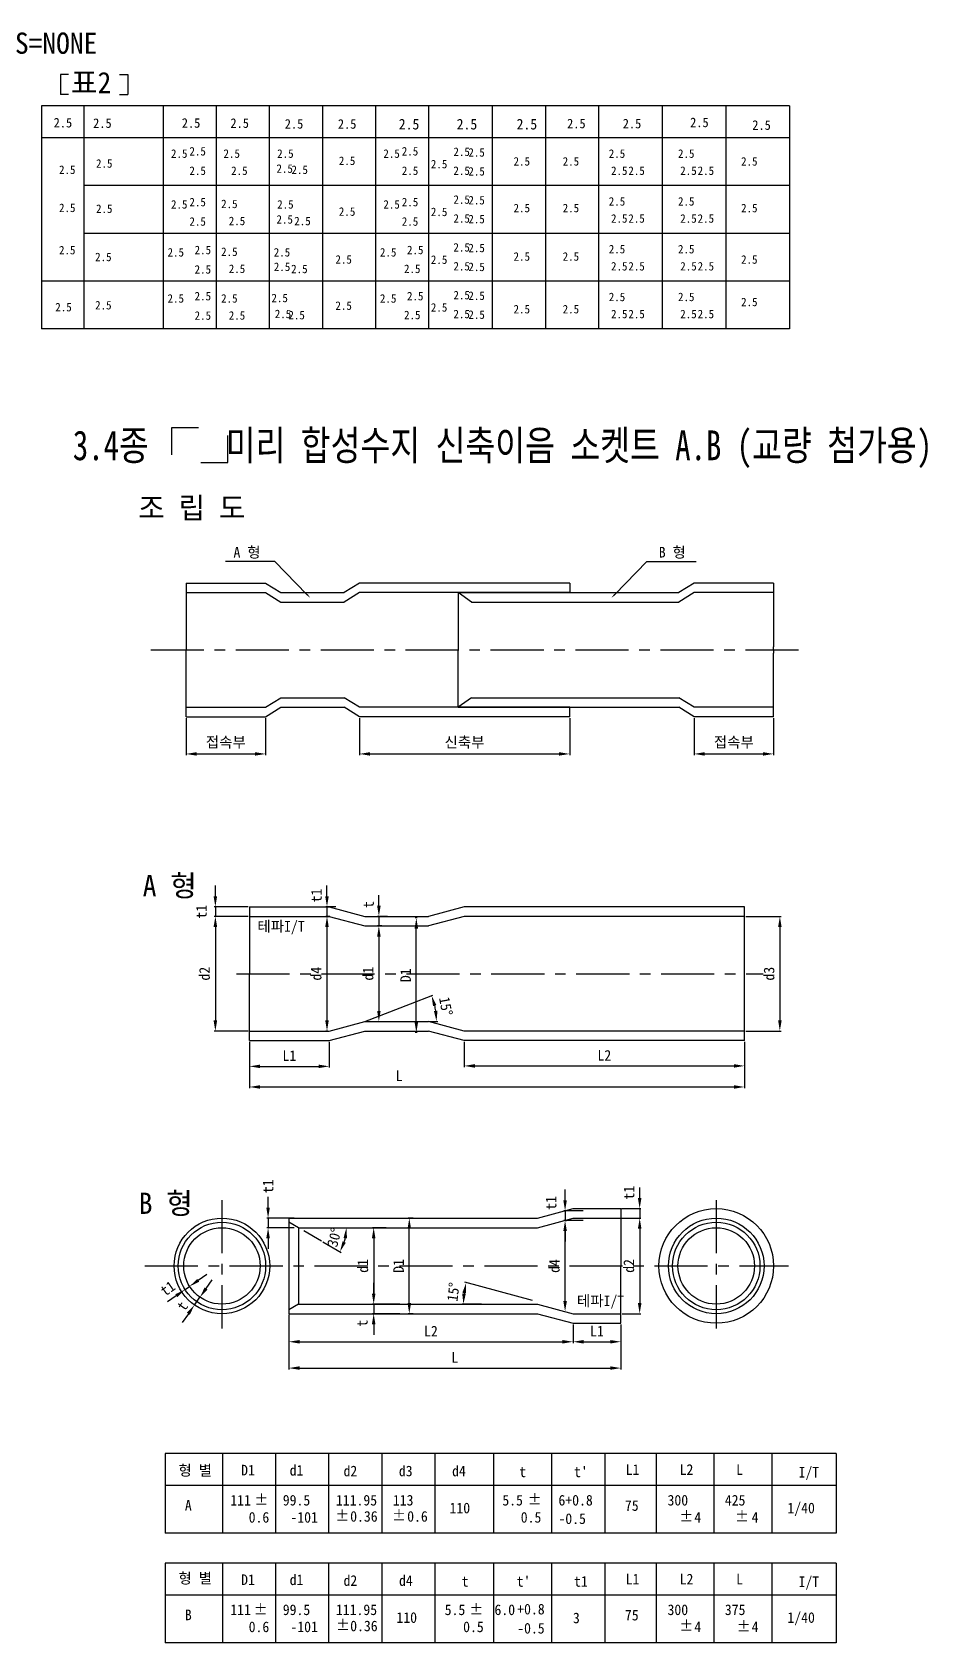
# Model space of a CAD drawing. Extents: x -1373 to 1338, y -24 to 500.
# Drawn here: x 315.4 to 526.2, y 112.4 to 491.7 of the extents above; entities that cross this region are included whole.
import ezdxf

# ---------------------------------------------------------------- set-up
doc = ezdxf.new("R2010")
doc.units = 0
doc.header["$LTSCALE"] = 10
doc.linetypes.add('A-CENTR01', pattern=[2, 1.25, -0.25, 0.25, -0.25])
for name, color, linetype in [('TN-CNTL', 1, 'A-CENTR01'), ('TN-DIML', 1, 'Continuous'), ('TN-DIMS', 1, 'Continuous'), ('TN-LEAL', 1, 'Continuous'), ('TN-LEAT', 3, 'Continuous'), ('TN-LINE', 7, 'Continuous'), ('TN-TABL-LIN1', 4, 'Continuous'), ('TN-TABL-LIN2', 1, 'Continuous'), ('TN-TABL-TEX1', 6, 'Continuous'), ('TN-TABL-TEX2', 3, 'Continuous'), ('TN-TEX1', 6, 'Continuous'), ('TN-TEXT', 3, 'Continuous')]:
    doc.layers.add(name, color=color, linetype=linetype)
doc.styles.add('D', font='GulimChe.ttf')
doc.dimstyles.new('D', dxfattribs={"dimtxt": 2.5, "dimasz": 2.5, "dimexe": 1.25, "dimexo": 2, "dimgap": 1, "dimtad": 1, "dimdec": 0, "dimtxsty": 'D', "dimcen": 2.5, "dimclrd": 9, "dimclre": 9, "dimclrt": 9, "dimadec": 0, "dimazin": 0, "dimtfac": 1, "dimtdec": 0, "dimtmove": 0, "dimatfit": 3, "dimfxl": 0, "dimarcsym": 0})

# ---------------------------------------------------------------- blocks, each defined once
blk = doc.blocks.new('*D18')
at = {"layer": 'DEFPOINTS', "color": 0}
for p in [(351.58, 330.48), (370.33, 330.48), (370.33, 321.75)]:
    blk.add_point(p, dxfattribs=at)
at = {"layer": 'TN-DIMS', "lineweight": -2}
for p, q in [((351.58, 330.18), (351.58, 321.45)), ((370.33, 330.18), (370.33, 321.45)), ((354.08, 321.75), (367.83, 321.75))]:
    blk.add_line(p, q, dxfattribs=at)
at = {"layer": 'TN-DIMS'}
for points in [[(354.08, 322.17), (354.08, 321.34), (351.58, 321.75)], [(367.83, 322.17), (367.83, 321.34), (370.33, 321.75)]]:
    blk.add_solid(points, dxfattribs=at)
at = {"layer": 'TN-DIMS', "color": 3, "insert": (360.95, 324.4), "char_height": 2.5, "attachment_point": 5, "style": 'D'}
blk.add_mtext('접속부 ', dxfattribs=at)
blk = doc.blocks.new('*D19')
at = {"layer": 'DEFPOINTS', "color": 0}
for p in [(392.4, 330.48), (441.9, 330.48), (441.9, 321.75)]:
    blk.add_point(p, dxfattribs=at)
at = {"layer": 'TN-DIMS', "lineweight": -2}
for p, q in [((392.4, 330.18), (392.4, 321.45)), ((441.9, 330.18), (441.9, 321.45)), ((394.9, 321.75), (439.4, 321.75))]:
    blk.add_line(p, q, dxfattribs=at)
at = {"layer": 'TN-DIMS'}
for points in [[(394.9, 322.17), (394.9, 321.34), (392.4, 321.75)], [(439.4, 322.17), (439.4, 321.34), (441.9, 321.75)]]:
    blk.add_solid(points, dxfattribs=at)
at = {"layer": 'TN-DIMS', "color": 3, "insert": (417.15, 324.39), "char_height": 2.5, "attachment_point": 5, "style": 'D'}
blk.add_mtext('신축부', dxfattribs=at)
blk = doc.blocks.new('*D20')
at = {"layer": 'DEFPOINTS', "color": 0}
for p in [(471.2, 330.48), (489.9, 330.48), (489.9, 321.75)]:
    blk.add_point(p, dxfattribs=at)
at = {"layer": 'TN-DIMS', "lineweight": -2}
for p, q in [((471.2, 330.18), (471.2, 321.45)), ((489.9, 330.18), (489.9, 321.45)), ((473.7, 321.75), (487.4, 321.75))]:
    blk.add_line(p, q, dxfattribs=at)
at = {"layer": 'TN-DIMS'}
for points in [[(473.7, 322.17), (473.7, 321.34), (471.2, 321.75)], [(487.4, 322.17), (487.4, 321.34), (489.9, 321.75)]]:
    blk.add_solid(points, dxfattribs=at)
at = {"layer": 'TN-DIMS', "color": 3, "insert": (480.55, 324.4), "char_height": 2.5, "attachment_point": 5, "style": 'D'}
blk.add_mtext('접속부 ', dxfattribs=at)
blk = doc.blocks.new('*D21')
at = {"layer": 'DEFPOINTS', "color": 0}
for p in [(366.53, 285.75), (358.49, 283.5), (366.53, 283.5)]:
    blk.add_point(p, dxfattribs=at)
at = {"layer": 'TN-DIMS', "lineweight": -2}
for p, q in [((358.49, 288.25), (358.49, 290.75)), ((366.23, 285.75), (358.19, 285.75)), ((358.49, 285.75), (358.49, 283.5)), ((366.23, 283.5), (358.19, 283.5)), ((358.49, 281), (358.49, 278.5))]:
    blk.add_line(p, q, dxfattribs=at)
at = {"layer": 'TN-DIMS'}
for points in [[(358.07, 288.25), (358.91, 288.25), (358.49, 285.75)], [(358.07, 281), (358.91, 281), (358.49, 283.5)]]:
    blk.add_solid(points, dxfattribs=at)
at = {"layer": 'TN-DIMS', "color": 3, "insert": (355.21, 284.59), "char_height": 2.5, "attachment_point": 5, "rotation": 90, "style": 'D'}
blk.add_mtext('t1', dxfattribs=at)
blk = doc.blocks.new('*D22')
at = {"layer": 'DEFPOINTS', "color": 0}
for p in [(366.53, 283.5), (358.49, 256.5), (366.53, 256.5)]:
    blk.add_point(p, dxfattribs=at)
at = {"layer": 'TN-DIMS', "lineweight": -2}
for p, q in [((366.23, 283.5), (358.19, 283.5)), ((358.49, 281), (358.49, 259)), ((366.23, 256.5), (358.19, 256.5))]:
    blk.add_line(p, q, dxfattribs=at)
at = {"layer": 'TN-DIMS'}
for points in [[(358.07, 281), (358.91, 281), (358.49, 283.5)], [(358.07, 259), (358.91, 259), (358.49, 256.5)]]:
    blk.add_solid(points, dxfattribs=at)
at = {"layer": 'TN-DIMS', "color": 3, "insert": (355.96, 270), "char_height": 2.5, "attachment_point": 5, "rotation": 90, "style": 'D'}
blk.add_mtext('d2', dxfattribs=at)
blk = doc.blocks.new('*D23')
at = {"layer": 'DEFPOINTS', "color": 0}
for p in [(385.28, 283.5), (384.77, 256.5), (385.28, 256.5)]:
    blk.add_point(p, dxfattribs=at)
at = {"layer": 'TN-DIMS', "lineweight": -2}
for p, q in [((384.98, 283.5), (384.47, 283.5)), ((384.77, 281), (384.77, 259)), ((384.98, 256.5), (384.47, 256.5))]:
    blk.add_line(p, q, dxfattribs=at)
at = {"layer": 'TN-DIMS'}
for points in [[(384.35, 281), (385.18, 281), (384.77, 283.5)], [(384.35, 259), (385.18, 259), (384.77, 256.5)]]:
    blk.add_solid(points, dxfattribs=at)
at = {"layer": 'TN-DIMS', "color": 3, "insert": (382.23, 270), "char_height": 2.5, "attachment_point": 5, "rotation": 90, "style": 'D'}
blk.add_mtext('d4', dxfattribs=at)
blk = doc.blocks.new('*D24')
at = {"layer": 'DEFPOINTS', "color": 0}
for p in [(387.13, 285.75), (384.77, 283.5), (385.72, 283.5)]:
    blk.add_point(p, dxfattribs=at)
at = {"layer": 'TN-DIMS', "lineweight": -2}
for p, q in [((384.77, 288.25), (384.77, 290.75)), ((386.83, 285.75), (384.47, 285.75)), ((384.77, 285.75), (384.77, 283.5)), ((385.42, 283.5), (384.47, 283.5)), ((384.77, 281), (384.77, 278.5))]:
    blk.add_line(p, q, dxfattribs=at)
at = {"layer": 'TN-DIMS'}
for points in [[(384.35, 288.25), (385.18, 288.25), (384.77, 285.75)], [(384.35, 281), (385.18, 281), (384.77, 283.5)]]:
    blk.add_solid(points, dxfattribs=at)
at = {"layer": 'TN-DIMS', "color": 3, "insert": (382.29, 288.41), "char_height": 2.5, "attachment_point": 5, "rotation": 90, "style": 'D'}
blk.add_mtext('t1', dxfattribs=at)
blk = doc.blocks.new('*D25')
at = {"layer": 'DEFPOINTS', "color": 0}
for p in [(366.53, 254.25), (385.28, 254.25), (385.28, 248.18)]:
    blk.add_point(p, dxfattribs=at)
at = {"layer": 'TN-DIMS', "lineweight": -2}
for p, q in [((366.53, 253.95), (366.53, 247.88)), ((385.28, 253.95), (385.28, 247.88)), ((369.03, 248.18), (382.78, 248.18))]:
    blk.add_line(p, q, dxfattribs=at)
at = {"layer": 'TN-DIMS'}
for points in [[(369.03, 248.6), (369.03, 247.76), (366.53, 248.18)], [(382.78, 248.6), (382.78, 247.76), (385.28, 248.18)]]:
    blk.add_solid(points, dxfattribs=at)
at = {"layer": 'TN-DIMS', "color": 3, "insert": (375.91, 250.71), "char_height": 2.5, "attachment_point": 5, "style": 'D'}
blk.add_mtext('L1', dxfattribs=at)
blk = doc.blocks.new('*D26')
at = {"layer": 'DEFPOINTS', "color": 0}
for p in [(396.98, 281.25), (397.94, 281.25), (399.34, 283.5)]:
    blk.add_point(p, dxfattribs=at)
at = {"layer": 'TN-DIMS', "lineweight": -2}
for p, q in [((396.98, 286), (396.98, 288.5)), ((399.04, 283.5), (396.68, 283.5)), ((397.64, 281.25), (396.68, 281.25)), ((396.98, 283.5), (396.98, 281.25)), ((396.98, 278.75), (396.98, 276.25))]:
    blk.add_line(p, q, dxfattribs=at)
at = {"layer": 'TN-DIMS'}
for points in [[(396.57, 286), (397.4, 286), (396.98, 283.5)], [(396.57, 278.75), (397.4, 278.75), (396.98, 281.25)]]:
    blk.add_solid(points, dxfattribs=at)
at = {"layer": 'TN-DIMS', "color": 3, "insert": (394.55, 286.29), "char_height": 2.5, "attachment_point": 5, "rotation": 90, "style": 'D'}
blk.add_mtext('t', dxfattribs=at)
blk = doc.blocks.new('*D27')
at = {"layer": 'DEFPOINTS', "color": 0}
for p in [(396.98, 281.25), (396.98, 258.75), (396.98, 258.75)]:
    blk.add_point(p, dxfattribs=at)
at = {"layer": 'TN-DIMS', "lineweight": -2}
blk.add_line((396.98, 278.75), (396.98, 261.25), dxfattribs=at)
at = {"layer": 'TN-DIMS'}
for points in [[(396.57, 278.75), (397.4, 278.75), (396.98, 281.25)], [(396.57, 261.25), (397.4, 261.25), (396.98, 258.75)]]:
    blk.add_solid(points, dxfattribs=at)
at = {"layer": 'TN-DIMS', "color": 3, "insert": (394.45, 270), "char_height": 2.5, "attachment_point": 5, "rotation": 90, "style": 'D'}
blk.add_mtext('d1', dxfattribs=at)
blk = doc.blocks.new('*D28')
at = {"layer": 'DEFPOINTS', "color": 0}
for p in [(405.8, 283.13), (406.3, 283.13), (406.3, 256.13)]:
    blk.add_point(p, dxfattribs=at)
at = {"layer": 'TN-DIMS', "lineweight": -2}
for p, q in [((406, 283.13), (405.5, 283.13)), ((405.8, 258.63), (405.8, 280.63)), ((406, 256.13), (405.5, 256.13))]:
    blk.add_line(p, q, dxfattribs=at)
at = {"layer": 'TN-DIMS'}
for points in [[(405.38, 280.63), (406.22, 280.63), (405.8, 283.13)], [(405.38, 258.63), (406.22, 258.63), (405.8, 256.13)]]:
    blk.add_solid(points, dxfattribs=at)
at = {"layer": 'TN-DIMS', "color": 3, "insert": (403.27, 269.63), "char_height": 2.5, "attachment_point": 5, "rotation": 90, "style": 'D'}
blk.add_mtext('D1', dxfattribs=at)
blk = doc.blocks.new('*D29')
at = {"layer": 'DEFPOINTS', "color": 0}
for p in [(483.06, 283.5), (483.06, 256.5), (491.38, 256.5)]:
    blk.add_point(p, dxfattribs=at)
at = {"layer": 'TN-DIMS', "lineweight": -2}
for p, q in [((483.36, 283.5), (491.68, 283.5)), ((491.38, 281), (491.38, 259)), ((483.36, 256.5), (491.68, 256.5))]:
    blk.add_line(p, q, dxfattribs=at)
at = {"layer": 'TN-DIMS'}
for points in [[(490.97, 281), (491.8, 281), (491.38, 283.5)], [(490.97, 259), (491.8, 259), (491.38, 256.5)]]:
    blk.add_solid(points, dxfattribs=at)
at = {"layer": 'TN-DIMS', "color": 3, "insert": (488.85, 270), "char_height": 2.5, "attachment_point": 5, "rotation": 90, "style": 'D'}
blk.add_mtext('d3', dxfattribs=at)
blk = doc.blocks.new('*D30')
at = {"layer": 'DEFPOINTS', "color": 0}
for p in [(417.08, 254.25), (483.06, 254.25), (483.06, 248.28)]:
    blk.add_point(p, dxfattribs=at)
at = {"layer": 'TN-DIMS', "lineweight": -2}
for p, q in [((417.08, 253.95), (417.08, 247.98)), ((483.06, 253.95), (483.06, 247.98)), ((419.58, 248.28), (480.56, 248.28))]:
    blk.add_line(p, q, dxfattribs=at)
at = {"layer": 'TN-DIMS'}
for points in [[(419.58, 248.7), (419.58, 247.87), (417.08, 248.28)], [(480.56, 248.7), (480.56, 247.87), (483.06, 248.28)]]:
    blk.add_solid(points, dxfattribs=at)
at = {"layer": 'TN-DIMS', "color": 3, "insert": (450.07, 250.78), "char_height": 2.5, "attachment_point": 5, "style": 'D'}
blk.add_mtext('L2', dxfattribs=at)
blk = doc.blocks.new('*D31')
at = {"layer": 'DEFPOINTS', "color": 0}
for p in [(366.53, 254.25), (483.06, 254.25), (483.06, 243.32)]:
    blk.add_point(p, dxfattribs=at)
at = {"layer": 'TN-DIMS', "lineweight": -2}
for p, q in [((366.53, 253.95), (366.53, 243.02)), ((483.06, 253.95), (483.06, 243.02)), ((369.03, 243.32), (480.56, 243.32))]:
    blk.add_line(p, q, dxfattribs=at)
at = {"layer": 'TN-DIMS'}
for points in [[(369.03, 243.74), (369.03, 242.91), (366.53, 243.32)], [(480.56, 243.74), (480.56, 242.91), (483.06, 243.32)]]:
    blk.add_solid(points, dxfattribs=at)
at = {"layer": 'TN-DIMS', "color": 3, "insert": (401.75, 245.98), "char_height": 2.5, "attachment_point": 5, "style": 'D'}
blk.add_mtext('L', dxfattribs=at)
blk = doc.blocks.new('*D32')
at = {"layer": 'DEFPOINTS', "color": 0}
for p in [(417.17, 195.58), (421.46, 192.18), (433.4, 193), (436.46, 192.18), (444.86, 189.93)]:
    blk.add_point(p, dxfattribs=at)
at = {"layer": 'TN-DIMS', "lineweight": -2}
for p, q in [((433.11, 193.08), (417.25, 197.33)), ((421.16, 192.18), (416.57, 192.18))]:
    blk.add_line(p, q, dxfattribs=at)
blk.add_arc((436.46, 192.18), 19.59, 172.3168, 172.6832, dxfattribs=at)
at = {"layer": 'TN-DIMS'}
for points in [[(416.64, 194.88), (417.45, 194.72), (417.54, 197.25)], [(417.45, 194.65), (416.61, 194.7), (416.87, 192.18)]]:
    blk.add_solid(points, dxfattribs=at)
at = {"layer": 'TN-DIMS', "color": 3, "insert": (414.53, 195.07), "char_height": 2.5, "attachment_point": 5, "rotation": 82.5, "style": 'D'}
blk.add_mtext('15%%D', dxfattribs=at)
blk = doc.blocks.new('*D33')
at = {"layer": 'DEFPOINTS', "color": 0}
for p in [(377.36, 212.43), (370.9, 210.18), (377.36, 210.18)]:
    blk.add_point(p, dxfattribs=at)
at = {"layer": 'TN-DIMS', "lineweight": -2}
for p, q in [((370.9, 214.93), (370.9, 217.43)), ((377.06, 212.43), (370.6, 212.43)), ((370.9, 212.43), (370.9, 210.18)), ((377.06, 210.18), (370.6, 210.18)), ((370.9, 207.68), (370.9, 205.18))]:
    blk.add_line(p, q, dxfattribs=at)
at = {"layer": 'TN-DIMS'}
for points in [[(370.48, 214.93), (371.31, 214.93), (370.9, 212.43)], [(370.48, 207.68), (371.31, 207.68), (370.9, 210.18)]]:
    blk.add_solid(points, dxfattribs=at)
at = {"layer": 'TN-DIMS', "color": 3, "insert": (370.9, 219.93), "char_height": 2.5, "attachment_point": 5, "rotation": 90, "style": 'D'}
blk.add_mtext('t1', dxfattribs=at)
blk = doc.blocks.new('*D34')
at = {"layer": 'DEFPOINTS', "color": 0}
for p in [(375.8, 211.48), (378.05, 210.18), (434.3, 210.18), (383.5, 207.03), (388.66, 206.32)]:
    blk.add_point(p, dxfattribs=at)
at = {"layer": 'TN-DIMS', "lineweight": -2}
blk.add_line((383.76, 206.88), (388.09, 204.38), dxfattribs=at)
blk.add_arc((378.05, 210.18), 11.29, 342.7084, 347.2916, dxfattribs=at)
at = {"layer": 'TN-DIMS'}
for points in [[(388.65, 207.74), (389.48, 207.65), (389.34, 210.18)], [(389.21, 206.66), (388.45, 206.99), (387.83, 204.53)]]:
    blk.add_solid(points, dxfattribs=at)
at = {"layer": 'TN-DIMS', "color": 3, "insert": (386.51, 207.91), "char_height": 2.5, "attachment_point": 5, "rotation": 75, "style": 'D'}
blk.add_mtext('30%%D', dxfattribs=at)
blk = doc.blocks.new('*D35')
at = {"layer": 'DEFPOINTS', "color": 0}
for p in [(398.97, 210.18), (395.76, 192.18), (398.97, 192.18)]:
    blk.add_point(p, dxfattribs=at)
at = {"layer": 'TN-DIMS', "lineweight": -2}
for p, q in [((398.67, 210.18), (395.46, 210.18)), ((395.76, 207.68), (395.76, 194.68)), ((398.67, 192.18), (395.46, 192.18))]:
    blk.add_line(p, q, dxfattribs=at)
at = {"layer": 'TN-DIMS'}
for points in [[(395.34, 207.68), (396.18, 207.68), (395.76, 210.18)], [(395.34, 194.68), (396.18, 194.68), (395.76, 192.18)]]:
    blk.add_solid(points, dxfattribs=at)
at = {"layer": 'TN-DIMS', "color": 3, "insert": (393.23, 201.18), "char_height": 2.5, "attachment_point": 5, "rotation": 90, "style": 'D'}
blk.add_mtext('d1', dxfattribs=at)
blk = doc.blocks.new('*D36')
at = {"layer": 'DEFPOINTS', "color": 0}
for p in [(395.76, 189.93), (402.22, 192.18), (402.22, 189.93)]:
    blk.add_point(p, dxfattribs=at)
at = {"layer": 'TN-DIMS', "lineweight": -2}
for p, q in [((395.76, 194.68), (395.76, 197.18)), ((401.92, 192.18), (395.46, 192.18)), ((401.92, 189.93), (395.46, 189.93)), ((395.76, 192.18), (395.76, 189.93)), ((395.76, 187.43), (395.76, 184.93))]:
    blk.add_line(p, q, dxfattribs=at)
at = {"layer": 'TN-DIMS'}
for points in [[(395.34, 194.68), (396.18, 194.68), (395.76, 192.18)], [(395.34, 187.43), (396.18, 187.43), (395.76, 189.93)]]:
    blk.add_solid(points, dxfattribs=at)
at = {"layer": 'TN-DIMS', "color": 3, "insert": (393.08, 187.7), "char_height": 2.5, "attachment_point": 5, "rotation": 90, "style": 'D'}
blk.add_mtext('t', dxfattribs=at)
blk = doc.blocks.new('*D37')
at = {"layer": 'DEFPOINTS', "color": 0}
for p in [(404.14, 212.43), (405.33, 212.43), (405.33, 189.93)]:
    blk.add_point(p, dxfattribs=at)
at = {"layer": 'TN-DIMS', "lineweight": -2}
for p, q in [((405.03, 212.43), (403.84, 212.43)), ((404.14, 192.43), (404.14, 209.93)), ((405.03, 189.93), (403.84, 189.93))]:
    blk.add_line(p, q, dxfattribs=at)
at = {"layer": 'TN-DIMS'}
for points in [[(403.73, 209.93), (404.56, 209.93), (404.14, 212.43)], [(403.73, 192.43), (404.56, 192.43), (404.14, 189.93)]]:
    blk.add_solid(points, dxfattribs=at)
at = {"layer": 'TN-DIMS', "color": 3, "insert": (401.61, 201.18), "char_height": 2.5, "attachment_point": 5, "rotation": 90, "style": 'D'}
blk.add_mtext('D1', dxfattribs=at)
blk = doc.blocks.new('*D38')
at = {"layer": 'DEFPOINTS', "color": 0}
for p in [(440.73, 211.9), (440.82, 211.9), (440.84, 190.43)]:
    blk.add_point(p, dxfattribs=at)
at = {"layer": 'TN-DIMS', "lineweight": -2}
for p, q in [((440.82, 192.93), (440.82, 209.4)), ((441.03, 211.9), (441.12, 211.9)), ((440.54, 190.43), (440.52, 190.43))]:
    blk.add_line(p, q, dxfattribs=at)
at = {"layer": 'TN-DIMS'}
for points in [[(440.41, 209.4), (441.24, 209.4), (440.82, 211.9)], [(440.41, 192.93), (441.24, 192.93), (440.82, 190.43)]]:
    blk.add_solid(points, dxfattribs=at)
at = {"layer": 'TN-DIMS', "color": 3, "insert": (438.29, 201.17), "char_height": 2.5, "attachment_point": 5, "rotation": 90, "style": 'D'}
blk.add_mtext('d4', dxfattribs=at)
blk = doc.blocks.new('*D39')
at = {"layer": 'DEFPOINTS', "color": 0}
for p in [(445.41, 214.15), (440.82, 211.9), (445.41, 211.9)]:
    blk.add_point(p, dxfattribs=at)
at = {"layer": 'TN-DIMS', "lineweight": -2}
for p, q in [((440.82, 216.65), (440.82, 219.15)), ((445.11, 214.15), (440.52, 214.15)), ((440.82, 214.15), (440.82, 211.9)), ((445.11, 211.9), (440.52, 211.9)), ((440.82, 209.4), (440.82, 206.9))]:
    blk.add_line(p, q, dxfattribs=at)
at = {"layer": 'TN-DIMS'}
for points in [[(440.41, 216.65), (441.24, 216.65), (440.82, 214.15)], [(440.41, 209.4), (441.24, 209.4), (440.82, 211.9)]]:
    blk.add_solid(points, dxfattribs=at)
at = {"layer": 'TN-DIMS', "color": 3, "insert": (437.54, 216), "char_height": 2.5, "attachment_point": 5, "rotation": 90, "style": 'D'}
blk.add_mtext('t1', dxfattribs=at)
blk = doc.blocks.new('*D40')
at = {"layer": 'DEFPOINTS', "color": 0}
for p in [(453.79, 214.68), (453.79, 212.43), (458.38, 212.43)]:
    blk.add_point(p, dxfattribs=at)
at = {"layer": 'TN-DIMS', "lineweight": -2}
for p, q in [((458.38, 217.18), (458.38, 219.68)), ((454.09, 214.68), (458.68, 214.68)), ((454.09, 212.43), (458.68, 212.43)), ((458.38, 214.68), (458.38, 212.43)), ((458.38, 209.93), (458.38, 207.43))]:
    blk.add_line(p, q, dxfattribs=at)
at = {"layer": 'TN-DIMS'}
for points in [[(457.96, 217.18), (458.8, 217.18), (458.38, 214.68)], [(457.96, 209.93), (458.8, 209.93), (458.38, 212.43)]]:
    blk.add_solid(points, dxfattribs=at)
at = {"layer": 'TN-DIMS', "color": 3, "insert": (455.88, 218.43), "char_height": 2.5, "attachment_point": 5, "rotation": 90, "style": 'D'}
blk.add_mtext('t1', dxfattribs=at)
blk = doc.blocks.new('*D41')
at = {"layer": 'DEFPOINTS', "color": 0}
for p in [(453.94, 212.43), (453.94, 189.93), (458.38, 189.93)]:
    blk.add_point(p, dxfattribs=at)
at = {"layer": 'TN-DIMS', "lineweight": -2}
for p, q in [((454.24, 212.43), (458.68, 212.43)), ((458.38, 209.93), (458.38, 192.43)), ((454.24, 189.93), (458.68, 189.93))]:
    blk.add_line(p, q, dxfattribs=at)
at = {"layer": 'TN-DIMS'}
for points in [[(457.96, 209.93), (458.8, 209.93), (458.38, 212.43)], [(457.96, 192.43), (458.8, 192.43), (458.38, 189.93)]]:
    blk.add_solid(points, dxfattribs=at)
at = {"layer": 'TN-DIMS', "color": 3, "insert": (455.85, 201.18), "char_height": 2.5, "attachment_point": 5, "rotation": 90, "style": 'D'}
blk.add_mtext('d2', dxfattribs=at)
blk = doc.blocks.new('*D42')
at = {"layer": 'DEFPOINTS', "color": 0}
for p in [(375.8, 189.93), (442.69, 187.68), (442.69, 183.33)]:
    blk.add_point(p, dxfattribs=at)
at = {"layer": 'TN-DIMS', "lineweight": -2}
for p, q in [((375.8, 189.63), (375.8, 183.03)), ((442.69, 187.38), (442.69, 183.03)), ((378.3, 183.33), (440.19, 183.33))]:
    blk.add_line(p, q, dxfattribs=at)
at = {"layer": 'TN-DIMS'}
for points in [[(378.3, 183.74), (378.3, 182.91), (375.8, 183.33)], [(440.19, 183.74), (440.19, 182.91), (442.69, 183.33)]]:
    blk.add_solid(points, dxfattribs=at)
at = {"layer": 'TN-DIMS', "color": 3, "insert": (409.24, 185.83), "char_height": 2.5, "attachment_point": 5, "style": 'D'}
blk.add_mtext('L2', dxfattribs=at)
blk = doc.blocks.new('*D43')
at = {"layer": 'DEFPOINTS', "color": 0}
for p in [(442.69, 187.68), (453.94, 187.68), (453.94, 183.33)]:
    blk.add_point(p, dxfattribs=at)
at = {"layer": 'TN-DIMS', "lineweight": -2}
for p, q in [((442.69, 187.38), (442.69, 183.03)), ((453.94, 187.38), (453.94, 183.03)), ((445.19, 183.33), (451.44, 183.33))]:
    blk.add_line(p, q, dxfattribs=at)
at = {"layer": 'TN-DIMS'}
for points in [[(445.19, 183.74), (445.19, 182.91), (442.69, 183.33)], [(451.44, 183.74), (451.44, 182.91), (453.94, 183.33)]]:
    blk.add_solid(points, dxfattribs=at)
at = {"layer": 'TN-DIMS', "color": 3, "insert": (448.32, 185.86), "char_height": 2.5, "attachment_point": 5, "style": 'D'}
blk.add_mtext('L1', dxfattribs=at)
blk = doc.blocks.new('*D44')
at = {"layer": 'DEFPOINTS', "color": 0}
for p in [(375.8, 189.93), (453.94, 187.68), (453.94, 177.13)]:
    blk.add_point(p, dxfattribs=at)
at = {"layer": 'TN-DIMS', "lineweight": -2}
for p, q in [((375.8, 189.63), (375.8, 176.83)), ((453.94, 187.38), (453.94, 176.83)), ((378.3, 177.13), (451.44, 177.13))]:
    blk.add_line(p, q, dxfattribs=at)
at = {"layer": 'TN-DIMS'}
for points in [[(378.3, 177.55), (378.3, 176.72), (375.8, 177.13)], [(451.44, 177.55), (451.44, 176.72), (453.94, 177.13)]]:
    blk.add_solid(points, dxfattribs=at)
at = {"layer": 'TN-DIMS', "color": 3, "insert": (414.87, 179.63), "char_height": 2.5, "attachment_point": 5, "style": 'D'}
blk.add_mtext('L', dxfattribs=at)
blk = doc.blocks.new('*D62')
at = {"layer": 'DEFPOINTS', "color": 0}
for p in [(404.14, 262.82), (393.68, 258.75), (393.68, 258.75), (408.68, 258.75), (410.42, 260.83)]:
    blk.add_point(p, dxfattribs=at)
at = {"layer": 'TN-DIMS', "lineweight": -2}
for p, q in [((404.42, 262.93), (409.68, 264.98)), ((408.98, 258.75), (410.85, 258.75))]:
    blk.add_line(p, q, dxfattribs=at)
blk.add_arc((393.68, 258.75), 16.87, 8.5003, 12.7999, dxfattribs=at)
at = {"layer": 'TN-DIMS'}
for points in [[(409.73, 262.36), (410.53, 262.61), (409.4, 264.87)], [(410.78, 261.27), (409.95, 261.21), (410.55, 258.75)]]:
    blk.add_solid(points, dxfattribs=at)
at = {"layer": 'TN-DIMS', "color": 3, "insert": (412.75, 262.33), "char_height": 2.5, "attachment_point": 5, "rotation": 280.6501, "style": 'D'}
blk.add_mtext('15%%d', dxfattribs=at)
blk = doc.blocks.new('*D96')
at = {"layer": 'DEFPOINTS', "color": 0}
for p in [(354.86, 193.81), (354.86, 193.81), (353.57, 191.97)]:
    blk.add_point(p, dxfattribs=at)
at = {"layer": 'TN-DIMS', "lineweight": -2}
for p, q in [((356.3, 195.86), (357.73, 197.9)), ((353.57, 191.97), (354.86, 193.81)), ((355.1, 193.64), (355.1, 193.64)), ((352.13, 189.93), (350.69, 187.88)), ((353.81, 191.8), (353.81, 191.8))]:
    blk.add_line(p, q, dxfattribs=at)
at = {"layer": 'TN-DIMS'}
for points in [[(355.95, 196.1), (356.64, 195.62), (354.86, 193.81)], [(351.79, 190.16), (352.47, 189.69), (353.57, 191.97)]]:
    blk.add_solid(points, dxfattribs=at)
at = {"layer": 'TN-DIMS', "color": 3, "insert": (350.72, 191.75), "char_height": 2.5, "attachment_point": 5, "rotation": 54.9183, "style": 'D'}
blk.add_mtext('t', dxfattribs=at)
blk = doc.blocks.new('*D97')
at = {"layer": 'DEFPOINTS', "color": 0}
for p in [(351.59, 195.27), (352.41, 196.36), (352.66, 196.01)]:
    blk.add_point(p, dxfattribs=at)
at = {"layer": 'TN-DIMS', "lineweight": -2}
for p, q in [((354.46, 197.8), (356.51, 199.23)), ((349.3, 194.18), (347.26, 192.75)), ((351.42, 195.51), (351.18, 195.86)), ((351.35, 195.62), (352.41, 196.36)), ((352.49, 196.26), (352.24, 196.61))]:
    blk.add_line(p, q, dxfattribs=at)
at = {"layer": 'TN-DIMS'}
for points in [[(354.22, 198.14), (354.7, 197.46), (352.41, 196.36)], [(349.06, 194.52), (349.54, 193.84), (351.35, 195.62)]]:
    blk.add_solid(points, dxfattribs=at)
at = {"layer": 'TN-DIMS', "color": 3, "insert": (347.28, 195.89), "char_height": 2.5, "attachment_point": 5, "rotation": 35.0349, "style": 'D'}
blk.add_mtext('t1', dxfattribs=at)

msp = doc.modelspace()

# ---------------------------------------------------------------- linework, layer by layer
at = {"layer": 'TN-CNTL', "linetype": 'A-CENTR01'}
for p, q in [((343.28, 346.23), (497.04, 346.23)), ((363.45, 270), (487.45, 270)), ((360.03, 216.69), (360.03, 186.47)), ((476.4, 216.69), (476.4, 186.47)), ((341.85, 201.18), (493.41, 201.18))]:
    msp.add_line(p, q, dxfattribs=at)
at = {"layer": 'TN-DIML'}
for p, q in [((393.68, 258.75), (404.42, 262.93)), ((383.5, 207.03), (379.28, 209.47))]:
    msp.add_line(p, q, dxfattribs=at)
at = {"layer": 'TN-LEAL'}
for p, q in [((372.48, 367.04), (360.91, 367.04)), ((380.06, 359.3), (372.48, 367.04)), ((452.52, 359.3), (460.1, 367.04)), ((460.1, 367.04), (471.67, 367.04))]:
    msp.add_line(p, q, dxfattribs=at)
for points in [[(380.19, 359.43), (379.92, 359.17), (380.84, 358.5)], [(452.39, 359.43), (452.65, 359.17), (451.73, 358.5)]]:
    msp.add_solid(points, dxfattribs=at)
at = {"layer": 'TN-LINE'}
for p, q in [((351.58, 361.98), (351.58, 346.23)), ((351.58, 361.98), (370.33, 361.98)), ((370.33, 361.98), (373.94, 359.73)), ((392.4, 361.98), (388.78, 359.73)), ((441.9, 361.98), (392.4, 361.98)), ((441.9, 361.98), (441.9, 359.73)), ((471.2, 361.98), (467.58, 359.73)), ((489.9, 361.98), (471.2, 361.98)), ((489.9, 361.98), (489.9, 346.98)), ((351.58, 359.73), (370.33, 359.73)), ((370.33, 359.73), (373.94, 357.48)), ((373.94, 359.73), (388.78, 359.73)), ((373.94, 357.48), (388.78, 357.48)), ((392.4, 359.73), (388.78, 357.48)), ((441.9, 359.73), (392.4, 359.73)), ((415.65, 359.73), (415.65, 346.23)), ((415.65, 359.73), (467.58, 359.73)), ((418.82, 357.48), (415.65, 359.73)), ((418.82, 357.48), (467.58, 357.48)), ((471.2, 359.73), (467.58, 357.48)), ((489.9, 359.73), (471.2, 359.73)), ((351.58, 330.48), (351.58, 346.23)), ((415.65, 332.73), (415.65, 346.23)), ((489.9, 346.23), (489.9, 346.98)), ((489.9, 346.23), (489.9, 345.48)), ((489.9, 330.48), (489.9, 345.48)), ((370.33, 332.73), (373.94, 334.98)), ((373.94, 334.98), (388.78, 334.98)), ((392.4, 332.73), (388.78, 334.98)), ((418.82, 334.98), (415.65, 332.73)), ((418.82, 334.98), (467.58, 334.98)), ((471.2, 332.73), (467.58, 334.98)), ((351.58, 332.73), (370.33, 332.73)), ((351.58, 330.48), (370.33, 330.48)), ((370.33, 330.48), (373.94, 332.73)), ((373.94, 332.73), (388.78, 332.73)), ((392.4, 330.48), (388.78, 332.73)), ((441.9, 332.73), (392.4, 332.73)), ((441.9, 330.48), (392.4, 330.48)), ((415.65, 332.73), (467.58, 332.73)), ((441.9, 330.48), (441.9, 332.73)), ((471.2, 330.48), (467.58, 332.73)), ((489.9, 332.73), (471.2, 332.73)), ((489.9, 330.48), (471.2, 330.48)), ((366.53, 285.75), (366.53, 270)), ((366.53, 285.75), (385.28, 285.75)), ((385.28, 285.75), (393.68, 283.5)), ((417.08, 285.75), (408.68, 283.5)), ((483.06, 285.75), (417.08, 285.75)), ((483.06, 254.25), (483.06, 285.75)), ((366.53, 283.5), (385.28, 283.5)), ((385.28, 283.5), (393.68, 281.25)), ((393.68, 283.5), (408.68, 283.5)), ((393.68, 281.25), (408.68, 281.25)), ((417.08, 283.5), (408.68, 281.25)), ((483.06, 283.5), (417.08, 283.5)), ((366.53, 254.25), (366.53, 270)), ((385.28, 256.5), (393.68, 258.75)), ((393.68, 258.75), (408.68, 258.75)), ((417.08, 256.5), (408.68, 258.75)), ((366.53, 256.5), (385.28, 256.5)), ((366.53, 254.25), (385.28, 254.25)), ((385.28, 254.25), (393.68, 256.5)), ((393.68, 256.5), (408.68, 256.5)), ((417.08, 254.25), (408.68, 256.5)), ((483.06, 256.5), (417.08, 256.5)), ((483.06, 254.25), (417.08, 254.25)), ((375.8, 212.43), (434.3, 212.43)), ((375.8, 212.43), (375.8, 189.93)), ((434.3, 212.43), (442.69, 214.68)), ((434.3, 210.18), (442.69, 212.43)), ((442.69, 214.68), (453.94, 214.68)), ((442.69, 212.43), (453.94, 212.43)), ((453.94, 214.68), (453.94, 201.18)), ((378.05, 210.18), (375.8, 211.48)), ((378.05, 210.18), (434.3, 210.18)), ((378.05, 210.18), (378.05, 192.18)), ((453.94, 187.68), (453.94, 201.18)), ((378.05, 192.18), (375.8, 190.88)), ((375.8, 189.93), (434.3, 189.93)), ((378.05, 192.18), (434.3, 192.18)), ((434.3, 192.18), (442.69, 189.93)), ((434.3, 189.93), (442.69, 187.68)), ((442.69, 189.93), (453.94, 189.93)), ((442.69, 187.68), (453.94, 187.68))]:
    msp.add_line(p, q, dxfattribs=at)
for centre, radius in [((360.03, 201.18), 11.25), ((476.4, 201.18), 13.5), ((476.4, 201.18), 11.25), ((360.03, 201.18), 10.3), ((360.03, 201.18), 9), ((476.4, 201.18), 10.3), ((476.4, 201.18), 9)]:
    msp.add_circle(centre, radius, dxfattribs=at)
at = {"layer": 'TN-TABL-LIN1'}
for p, q in [((493.69, 474.34), (317.54, 474.34)), ((317.54, 474.34), (317.54, 421.84)), ((493.69, 474.34), (493.69, 421.84)), ((493.69, 421.84), (317.54, 421.84)), ((504.6, 156.99), (346.68, 156.99)), ((346.68, 156.99), (346.68, 138.24)), ((346.68, 156.99), (346.68, 138.24)), ((504.6, 156.99), (504.6, 138.24)), ((504.6, 156.99), (504.6, 138.24)), ((504.6, 138.24), (346.68, 138.24)), ((504.6, 131.19), (346.68, 131.19)), ((346.68, 131.19), (346.68, 112.44)), ((346.68, 131.19), (346.68, 112.44)), ((504.6, 131.19), (504.6, 112.44)), ((504.6, 131.19), (504.6, 112.44)), ((504.6, 112.44), (346.68, 112.44))]:
    msp.add_line(p, q, dxfattribs=at)
at = {"layer": 'TN-TABL-LIN2'}
for p, q in [((327.54, 474.34), (327.54, 421.84)), ((346.19, 474.34), (346.19, 421.84)), ((358.69, 474.34), (358.69, 421.84)), ((371.19, 474.34), (371.19, 421.84)), ((383.69, 474.34), (383.69, 421.84)), ((396.19, 474.34), (396.19, 421.84)), ((408.69, 474.34), (408.69, 421.84)), ((423.69, 474.34), (423.69, 421.84)), ((436.19, 474.34), (436.19, 421.84)), ((448.69, 474.34), (448.69, 421.84)), ((463.69, 474.34), (463.69, 421.84)), ((478.69, 474.34), (478.69, 421.84)), ((493.69, 466.84), (317.54, 466.84)), ((493.69, 455.59), (327.54, 455.59)), ((493.69, 444.34), (327.54, 444.34)), ((493.69, 433.09), (317.54, 433.09)), ((360.14, 156.99), (360.14, 138.24)), ((360.14, 156.99), (360.14, 138.24)), ((372.64, 156.99), (372.64, 138.24)), ((372.64, 156.99), (372.64, 138.24)), ((385.14, 156.99), (385.14, 138.24)), ((385.14, 156.99), (385.14, 138.24)), ((397.64, 156.99), (397.64, 138.24)), ((397.64, 156.99), (397.64, 138.24)), ((410.14, 156.99), (410.14, 138.24)), ((410.14, 156.99), (410.14, 138.24)), ((423.93, 156.99), (423.93, 138.24)), ((437.64, 156.99), (437.64, 138.24)), ((450.14, 156.99), (450.14, 138.24)), ((462.23, 156.99), (462.23, 138.24)), ((475.82, 156.99), (475.82, 138.24)), ((489.46, 156.99), (489.46, 138.24)), ((504.6, 149.49), (346.68, 149.49)), ((360.14, 131.19), (360.14, 112.44)), ((360.14, 131.19), (360.14, 112.44)), ((372.64, 131.19), (372.64, 112.44)), ((372.64, 131.19), (372.64, 112.44)), ((385.14, 131.19), (385.14, 112.44)), ((385.14, 131.19), (385.14, 112.44)), ((397.64, 131.19), (397.64, 112.44)), ((397.64, 131.19), (397.64, 112.44)), ((410.14, 131.19), (410.14, 112.44)), ((410.14, 131.19), (410.14, 112.44)), ((423.93, 131.19), (423.93, 112.44)), ((437.64, 131.19), (437.64, 112.44)), ((450.14, 131.19), (450.14, 112.44)), ((462.23, 131.19), (462.23, 112.44)), ((475.82, 131.19), (475.82, 112.44)), ((489.46, 131.19), (489.46, 112.44)), ((504.6, 123.69), (346.68, 123.69))]:
    msp.add_line(p, q, dxfattribs=at)
at = {"layer": 'TN-TEX1'}
for p, q in [((323.92, 481.73), (322, 481.73)), ((322, 481.73), (322, 477.07)), ((335.93, 481.73), (337.85, 481.73)), ((337.85, 481.73), (337.85, 477.07)), ((323.92, 477.07), (322, 477.07)), ((335.93, 477.07), (337.85, 477.07)), ((354.55, 398.52), (348.19, 398.52)), ((348.19, 398.52), (348.19, 392.16)), ((361.4, 390.37), (361.4, 396.73)), ((355.04, 390.37), (361.4, 390.37))]:
    msp.add_line(p, q, dxfattribs=at)

# ---------------------------------------------------------------- texts
at = {"layer": 'TN-LEAT', "style": 'D'}
for s, p in [('A 형', (362.76, 368)), ('B 형', (462.88, 368))]:
    msp.add_text(s, height=2.5, dxfattribs=at).set_placement(p)
at = {"layer": 'TN-TABL-TEX1', "style": 'D'}
for s, height, p in [('2.5', 2.25, (320.41, 469.27)), ('2.5', 2.25, (329.71, 469.16)), ('2.5', 2.25, (350.59, 469.2)), ('2.5', 2.25, (362.03, 469.17)), ('2.5', 2.25, (374.83, 469)), ('2.5', 2.25, (387.33, 468.97)), ('2.5', 2.5, (401.66, 468.8)), ('2.5', 2.5, (415.29, 468.8)), ('2.5', 2.5, (429.4, 468.8)), ('2.5', 2.25, (441.29, 469.08)), ('2.5', 2.25, (454.4, 469.06)), ('2.5', 2.25, (470.26, 469.34)), ('2.5', 2.25, (484.89, 468.71)), ('형 별', 2.5, (349.8, 151.81)), ('D1', 2.5, (364.55, 151.85)), ('d1', 2.5, (375.98, 151.82)), ('d2', 2.5, (388.66, 151.65)), ('d3', 2.5, (401.68, 151.65)), ('d4', 2.5, (414.22, 151.65)), ('t', 2.5, (430.03, 151.45)), ("t'", 2.5, (442.93, 151.45)), ('L1', 2.5, (455.09, 151.99)), ('L2', 2.5, (467.79, 151.99)), ('L', 2.5, (481.1, 151.99)), ('I/T', 2.5, (495.79, 151.36)), ('형 별', 2.5, (349.8, 126.4)), ('D1', 2.5, (364.55, 126.05)), ('d1', 2.5, (375.98, 126.03)), ('d2', 2.5, (388.66, 125.85)), ('d4', 2.5, (401.72, 125.85)), ('t', 2.5, (416.47, 125.65)), ("t'", 2.5, (429.43, 125.65)), ('t1', 2.5, (442.93, 125.65)), ('L1', 2.5, (455.09, 126.19)), ('L2', 2.5, (467.79, 126.19)), ('L', 2.5, (481.1, 126.19)), ('I/T', 2.5, (495.79, 125.56))]:
    msp.add_text(s, height=height, dxfattribs=at).set_placement(p)
at = {"layer": 'TN-TABL-TEX2', "style": 'D'}
for s, height, p in [('2.5', 2, (348.04, 462.12)), ('2.5', 2, (352.38, 462.67)), ('2.5', 2, (360.4, 462.12)), ('2.5', 2, (373.04, 462.12)), ('2.5', 2, (398.04, 462.12)), ('2.5', 2, (402.38, 462.67)), ('2.5', 2, (414.53, 462.55)), ('2.5', 2, (418.05, 462.4)), ('2.5', 2, (451.1, 462.12)), ('2.5', 2, (467.4, 462.12)), ('2.5', 2, (321.68, 458.32)), ('2.5', 2, (330.39, 459.79)), ('2.5', 2, (352.38, 458.09)), ('2.5', 2, (362.2, 458.09)), ('2.5', 2, (372.87, 458.59)), ('2.5', 2, (376.4, 458.31)), ('2.5', 2, (387.56, 460.43)), ('2.5', 2, (402.38, 458.09)), ('2.5', 2, (409.22, 459.65)), ('2.5', 2, (414.53, 458.1)), ('2.5', 2, (418.05, 457.95)), ('2.5', 2, (428.69, 460.29)), ('2.5', 2, (440.25, 460.29)), ('2.5', 2, (451.63, 458.09)), ('2.5', 2, (455.71, 458.09)), ('2.5', 2, (467.93, 458.09)), ('2.5', 2, (472.02, 458.09)), ('2.5', 2, (482.25, 460.29)), ('2.5', 2, (321.68, 449.35)), ('2.5', 2, (348.04, 450.16)), ('2.5', 2, (352.38, 450.71)), ('2.5', 2, (359.84, 450.28)), ('2.5', 2, (373.04, 450.16)), ('2.5', 2, (398.04, 450.16)), ('2.5', 2, (402.38, 450.71)), ('2.5', 2, (414.53, 451.3)), ('2.5', 2, (418.05, 451.15)), ('2.5', 2, (451.1, 450.87)), ('2.5', 2, (467.4, 450.87)), ('2.5', 2, (330.39, 449.14)), ('2.5', 2, (352.38, 446.13)), ('2.5', 2, (361.64, 446.26)), ('2.5', 2, (372.87, 446.63)), ('2.5', 2, (377.06, 446.24)), ('2.5', 2, (387.56, 448.47)), ('2.5', 2, (402.38, 446.13)), ('2.5', 2, (409.22, 448.4)), ('2.5', 2, (414.53, 446.85)), ('2.5', 2, (418.05, 446.7)), ('2.5', 2, (428.69, 449.3)), ('2.5', 2, (440.25, 449.3)), ('2.5', 2, (451.63, 446.84)), ('2.5', 2, (455.71, 446.84)), ('2.5', 2, (467.93, 446.84)), ('2.5', 2, (472.02, 446.84)), ('2.5', 2, (482.25, 449.3)), ('2.5', 2, (321.68, 439.39)), ('2.5', 2, (347.23, 438.88)), ('2.5', 2, (353.6, 439.43)), ('2.5', 2, (359.84, 439.01)), ('2.5', 2, (372.23, 438.88)), ('2.5', 2, (397.23, 438.88)), ('2.5', 2, (403.6, 439.43)), ('2.5', 2, (414.53, 440.05)), ('2.5', 2, (418.05, 439.9)), ('2.5', 2, (451.1, 439.62)), ('2.5', 2, (467.4, 439.62)), ('2.5', 2, (330.18, 437.78)), ('2.5', 2, (353.6, 434.85)), ('2.5', 2, (361.64, 434.99)), ('2.5', 2, (372.25, 435.46)), ('2.5', 2, (376.33, 434.96)), ('2.5', 2, (386.75, 437.19)), ('2.5', 2, (402.9, 434.99)), ('2.5', 2, (409.22, 437.15)), ('2.5', 2, (414.53, 435.6)), ('2.5', 2, (418.05, 435.45)), ('2.5', 2, (428.69, 437.89)), ('2.5', 2, (440.25, 437.89)), ('2.5', 2, (451.63, 435.59)), ('2.5', 2, (455.71, 435.59)), ('2.5', 2, (467.93, 435.59)), ('2.5', 2, (472.02, 435.59)), ('2.5', 2, (482.25, 437.18)), ('2.5', 2, (347.23, 428.01)), ('2.5', 2, (353.6, 428.56)), ('2.5', 2, (359.84, 428.03)), ('2.5', 2, (371.69, 428.12)), ('2.5', 2, (397.23, 428.01)), ('2.5', 2, (403.6, 428.56)), ('2.5', 2, (414.53, 428.8)), ('2.5', 2, (418.05, 428.65)), ('2.5', 2, (451.1, 428.37)), ('2.5', 2, (467.4, 428.37)), ('2.5', 2, (482.25, 427.18)), ('2.5', 2, (320.8, 425.97)), ('2.5', 2, (330.18, 426.42)), ('2.5', 2, (353.6, 423.98)), ('2.5', 2, (361.64, 424)), ('2.5', 2, (372.47, 424.37)), ('2.5', 2, (375.68, 424.09)), ('2.5', 2, (386.75, 426.32)), ('2.5', 2, (402.9, 424.12)), ('2.5', 2, (409.22, 425.9)), ('2.5', 2, (414.53, 424.35)), ('2.5', 2, (418.05, 424.2)), ('2.5', 2, (428.69, 425.49)), ('2.5', 2, (440.25, 425.49)), ('2.5', 2, (451.63, 424.34)), ('2.5', 2, (455.71, 424.34)), ('2.5', 2, (467.93, 424.34)), ('2.5', 2, (472.02, 424.34)), ('A', 2.5, (351.31, 143.55)), ('111', 2.5, (362, 144.77)), ('±', 2.5, (367.72, 144.92)), ('99.5', 2.5, (374.36, 144.77)), ('111.95', 2.5, (386.87, 144.77)), ('113', 2.5, (400.28, 144.77)), ('110', 2.5, (413.62, 142.94)), ('5.5', 2.5, (426.05, 144.77)), ('±', 2.5, (432.07, 144.98)), ('6+0.8', 2.5, (439.26, 144.77)), ('75', 2.5, (454.91, 143.51)), ('300', 2.5, (464.94, 144.77)), ('425', 2.5, (478.43, 144.77)), ('1/40', 2.5, (493.16, 142.94)), ('0.6', 2.5, (366.33, 140.74)), ('-101', 2.5, (376.16, 140.74)), ('±', 2.5, (386.74, 141.12)), ('0.36', 2.5, (390.23, 140.96)), ('±', 2.5, (400.11, 141.24)), ('0.6', 2.5, (403.65, 140.96)), ('0.5', 2.5, (430.38, 140.74)), ('-0.5', 2.5, (439.26, 140.42)), ('±', 2.5, (467.77, 140.95)), ('4', 2.5, (471.25, 140.74)), ('±', 2.5, (480.86, 141.01)), ('4', 2.5, (484.74, 140.74)), ('111', 2.5, (362, 118.97)), ('±', 2.5, (367.54, 119.06)), ('99.5', 2.5, (374.36, 118.97)), ('111.95', 2.5, (386.87, 118.97)), ('5.5', 2.5, (412.48, 118.97)), ('±', 2.5, (418.29, 119.1)), ('6.0', 2.5, (424.2, 118.97)), ('+0.8', 2.5, (429.55, 119.12)), ('300', 2.5, (464.94, 118.97)), ('375', 2.5, (478.43, 118.97)), ('B', 2.5, (351.31, 117.76)), ('±', 2.5, (386.91, 115.38)), ('0.36', 2.5, (390.23, 115.16)), ('110', 2.5, (401.12, 117.14)), ('3', 2.5, (442.67, 117.04)), ('75', 2.5, (454.91, 117.71)), ('±', 2.5, (467.77, 115.22)), ('±', 2.5, (481.26, 115.1)), ('1/40', 2.5, (493.16, 117.14)), ('0.6', 2.5, (366.33, 114.95)), ('-101', 2.5, (376.16, 114.95)), ('0.5', 2.5, (416.82, 114.95)), ('-0.5', 2.5, (429.55, 114.62)), ('4', 2.5, (471.25, 114.95)), ('4', 2.5, (484.74, 114.95))]:
    msp.add_text(s, height=height, dxfattribs=at).set_placement(p)
at = {"layer": 'TN-TEX1', "style": 'D'}
for s, p in [('S=NONE', (311.31, 486.62)), (' 표2', (321.25, 477.34)), ('조 립 도', (340.31, 377.19)), ('A 형', (341.39, 288.23)), ('B 형', (340.46, 213.44))]:
    msp.add_text(s, height=5, dxfattribs=at).set_placement(p)
at = {"layer": 'TN-TEX1', "style": 'D', "width": 0.8}
msp.add_text('3.4종     미리 합성수지 신축이음 소켓트 A.B (교량 첨가용)', height=7, dxfattribs=at).set_placement((324.94, 390.92))
at = {"layer": 'TN-TEXT', "style": 'D'}
for p in [(368.39, 279.91), (443.61, 191.72)]:
    msp.add_text('테파I/T', height=2.5, dxfattribs=at).set_placement(p)

# ---------------------------------------------------------------- dimensions: what is measured, and where the dimension line sits
at = {"layer": 'TN-DIMS'}
for base, p1, p2, text, picture, middle in [((370.33, 321.75), (351.58, 330.48), (370.33, 330.48), '접속부 ', '*D18', (360.95, 324.4)), ((441.9, 321.75), (392.4, 330.48), (441.9, 330.48), '신축부', '*D19', (417.15, 324.39)), ((489.9, 321.75), (471.2, 330.48), (489.9, 330.48), '접속부 ', '*D20', (480.55, 324.4)), ((385.28, 248.18), (366.53, 254.25), (385.28, 254.25), 'L1', '*D25', (375.91, 250.71)), ((483.06, 248.28), (417.08, 254.25), (483.06, 254.25), 'L2', '*D30', (450.07, 250.78)), ((442.69, 183.33), (375.8, 189.93), (442.69, 187.68), 'L2', '*D42', (409.24, 185.83)), ((453.94, 177.13), (375.8, 189.93), (453.94, 187.68), 'L', '*D44', (414.87, 179.63)), ((453.94, 183.33), (442.69, 187.68), (453.94, 187.68), 'L1', '*D43', (448.32, 185.86))]:
    dim = msp.add_linear_dim(base=base, p1=p1, p2=p2, text=text, dimstyle='D', override={"dimexe": 0.3, "dimexo": 0.3, "dimgap": 1.25, "dimlunit": 6, "dimclrd": 256, "dimclre": 256, "dimclrt": 3, "dimtix": 1, "dimtmove": 2}, dxfattribs=at)
    dim.commit()
    dim.dimension.update_dxf_attribs({"geometry": picture, "text_midpoint": middle})
for base, p1, p2, angle, text, picture, middle, dimtype in [((358.49, 283.5), (366.53, 285.75), (366.53, 283.5), 90, 't1', '*D21', (355.21, 284.59), 160), ((384.77, 283.5), (387.13, 285.75), (385.72, 283.5), 90, 't1', '*D24', (382.29, 288.41), 160), ((396.98, 281.25), (399.34, 283.5), (397.94, 281.25), 90, 't', '*D26', (394.55, 286.29), 160), ((370.9, 210.18), (377.36, 212.43), (377.36, 210.18), 90, 't1', '*D33', (370.9, 219.93), 160), ((458.38, 212.43), (453.79, 214.68), (453.79, 212.43), 270, 't1', '*D40', (455.88, 218.43), 160), ((440.82, 211.9), (445.41, 214.15), (445.41, 211.9), 90, 't1', '*D39', (437.54, 216), 160), ((352.41, 196.36), (351.59, 195.27), (352.66, 196.01), 35.0349, 't1', '*D97', (347.28, 195.89), 161), ((354.86, 193.81), (353.57, 191.97), (354.86, 193.81), 54.9183, 't', '*D96', (350.72, 191.75), 161), ((395.76, 189.93), (402.22, 192.18), (402.22, 189.93), 90, 't', '*D36', (393.08, 187.7), 160)]:
    dim = msp.add_linear_dim(base=base, p1=p1, p2=p2, angle=angle, text=text, dimstyle='D', override={"dimexe": 0.3, "dimexo": 0.3, "dimgap": 1.25, "dimlunit": 6, "dimclrd": 256, "dimclre": 256, "dimclrt": 3, "dimtix": 1, "dimtmove": 2}, dxfattribs=at)
    dim.commit()
    dim.dimension.update_dxf_attribs({"geometry": picture, "text_midpoint": middle, "dimtype": dimtype})
for base, p1, p2, text, picture, middle in [((358.49, 256.5), (366.53, 283.5), (366.53, 256.5), 'd2', '*D22', (355.96, 270)), ((384.77, 256.5), (385.28, 283.5), (385.28, 256.5), 'd4', '*D23', (382.23, 270)), ((396.98, 258.75), (396.98, 281.25), (396.98, 258.75), 'd1', '*D27', (394.45, 270)), ((405.8, 283.13), (406.3, 256.13), (406.3, 283.13), 'D1', '*D28', (403.27, 269.63)), ((491.38, 256.5), (483.06, 283.5), (483.06, 256.5), 'd3', '*D29', (488.85, 270)), ((404.14, 212.43), (405.33, 189.93), (405.33, 212.43), 'D1', '*D37', (401.61, 201.18)), ((458.38, 189.93), (453.94, 212.43), (453.94, 189.93), 'd2', '*D41', (455.85, 201.18)), ((395.76, 192.18), (398.97, 210.18), (398.97, 192.18), 'd1', '*D35', (393.23, 201.18)), ((440.82, 211.9), (440.84, 190.43), (440.73, 211.9), 'd4', '*D38', (438.29, 201.17))]:
    dim = msp.add_linear_dim(base=base, p1=p1, p2=p2, angle=90, text=text, dimstyle='D', override={"dimexe": 0.3, "dimexo": 0.3, "dimgap": 1.25, "dimlunit": 6, "dimclrd": 256, "dimclre": 256, "dimclrt": 3, "dimtix": 1, "dimtmove": 2}, dxfattribs=at)
    dim.commit()
    dim.dimension.update_dxf_attribs({"geometry": picture, "text_midpoint": middle})
for base, line1, line2, text, picture, middle in [((410.42, 260.83), ((393.68, 258.75), (404.14, 262.82)), ((393.68, 258.75), (408.68, 258.75)), '15%%d', '*D62', (412.75, 262.33)), ((388.66, 206.32), ((378.05, 210.18), (434.3, 210.18)), ((383.5, 207.03), (375.8, 211.48)), '30%%D', '*D34', (386.51, 207.91)), ((417.17, 195.58), ((436.46, 192.18), (421.46, 192.18)), ((444.86, 189.93), (433.4, 193)), '15%%D', '*D32', (414.53, 195.07))]:
    dim = msp.add_angular_dim_2l(base=base, line1=line1, line2=line2, text=text, dimstyle='D', override={"dimexe": 0.3, "dimexo": 0.3, "dimgap": 1.25, "dimlunit": 6, "dimclrd": 256, "dimclre": 256, "dimclrt": 3, "dimtix": 1, "dimtmove": 2}, dxfattribs=at)
    dim.commit()
    dim.dimension.update_dxf_attribs({"geometry": picture, "text_midpoint": middle})
dim = msp.add_linear_dim(base=(483.06, 243.32), p1=(366.53, 254.25), p2=(483.06, 254.25), text='L', dimstyle='D', override={"dimexe": 0.3, "dimexo": 0.3, "dimgap": 1.25, "dimlunit": 6, "dimclrd": 256, "dimclre": 256, "dimclrt": 3, "dimtix": 1, "dimtmove": 2}, dxfattribs=at)
dim.commit()
dim.dimension.update_dxf_attribs({"geometry": '*D31', "text_midpoint": (401.75, 245.98), "dimtype": 160})

doc.saveas('drawing.dxf')
